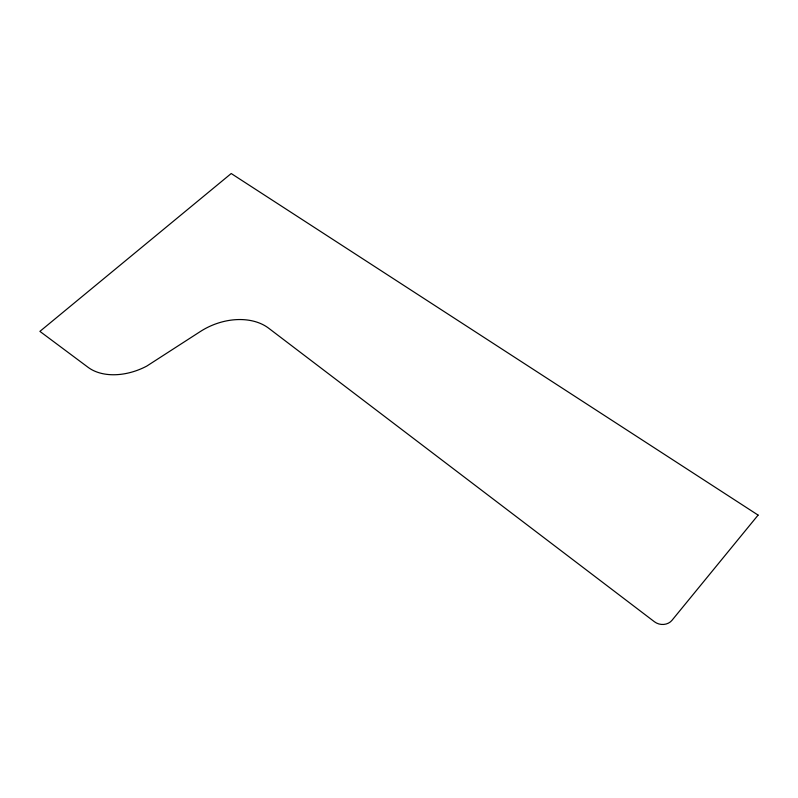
<?xml version="1.0" encoding="UTF-8"?>
<svg xmlns="http://www.w3.org/2000/svg" width="798" height="798" viewBox="0 0 798 798"><rect width="100%" height="100%" fill="white"/><g stroke="black" fill="none" stroke-linecap="round" stroke-linejoin="round"><path stroke-width="1.2" d="M758.1 515.099L671.966 620.345A12.05 10.474 9.3 0 1 654.46 621.772L268.697 328.237A55.571 40.279 -23.2 0 0 200.089 331.689L146.762 366.102A53.695 36.808 -25.8 0 1 88.109 367.339L39.9 331.379L231.211 173.525L758.1 515.099"/></g></svg>
